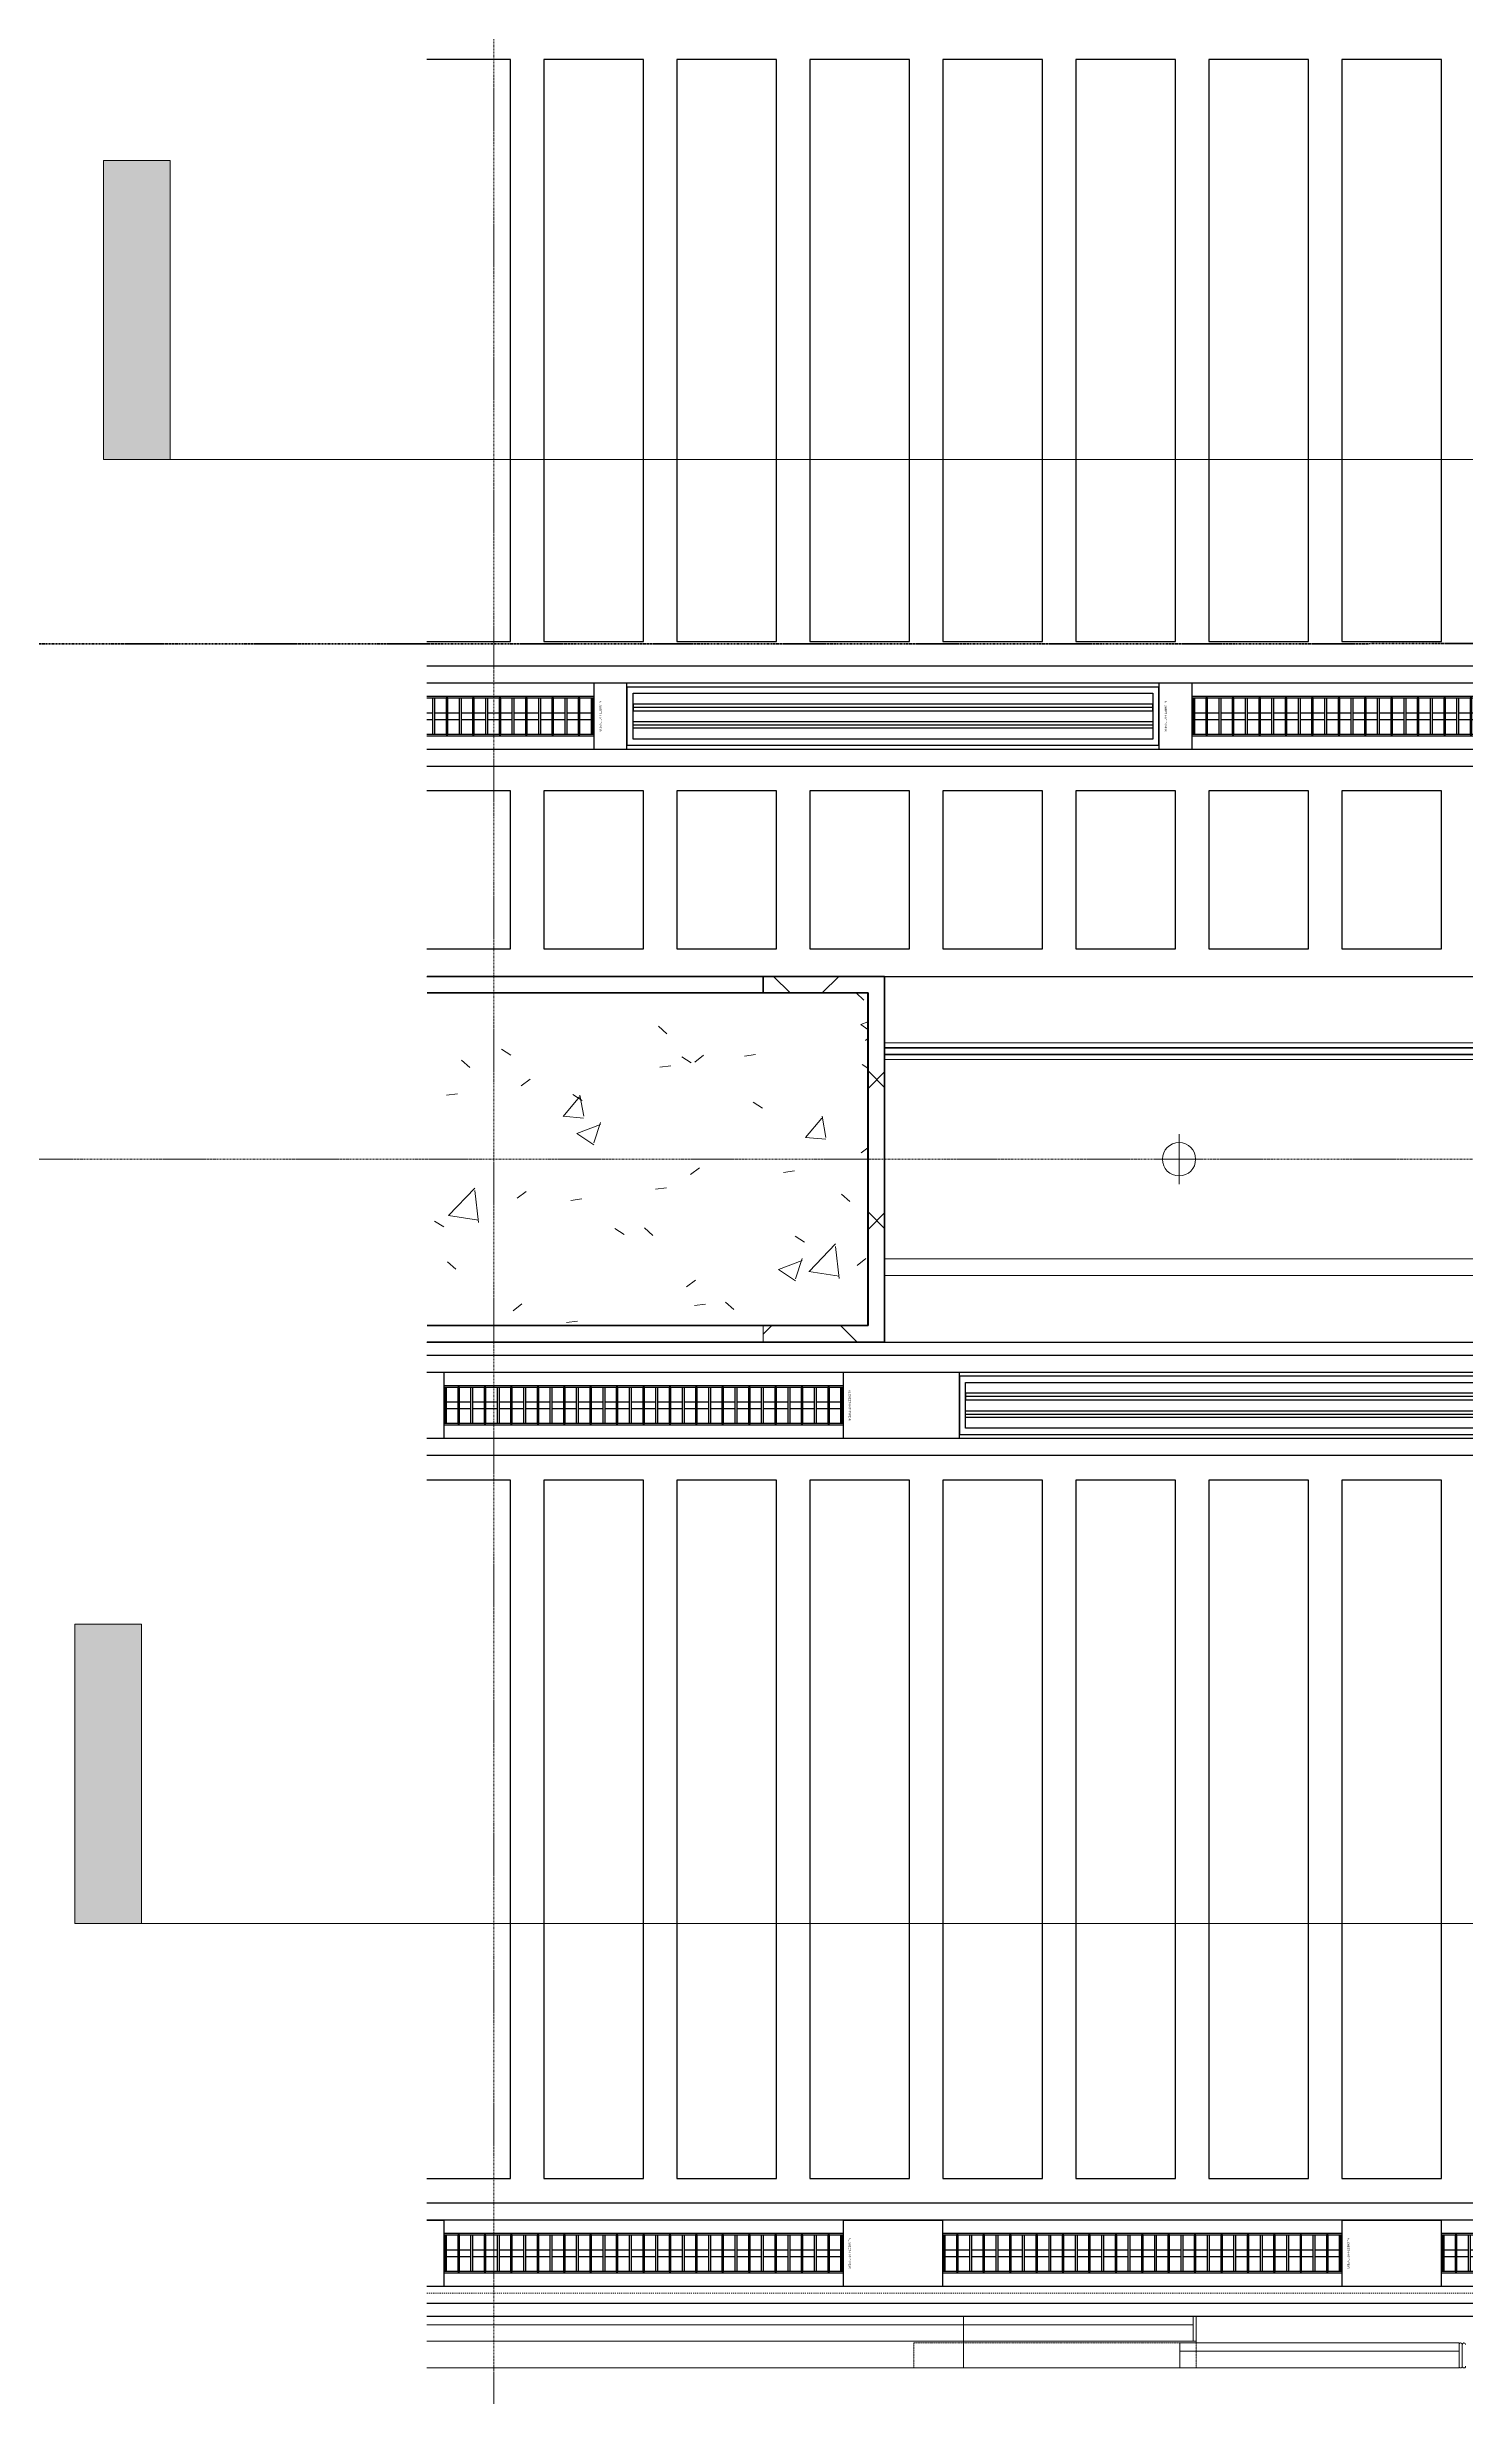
# Model space of a CAD drawing. Header units: millimetres. Extents: x -795739 to -715748, y -34378 to 22353.
# Drawn here: x -791627 to -787362, y -143 to 6924 of the extents above; entities that cross this region are included whole.
import ezdxf
from ezdxf.enums import TextEntityAlignment as Align
from ezdxf.xclip import XClip

# ---------------------------------------------------------------- set-up
doc = ezdxf.new("R2010")
doc.units = ezdxf.units.MM
doc.header["$XCLIPFRAME"] = 0
for name, pattern in [('DASH', [6.35, 3.175, -3.175]), ('DPA_Grid _ Level 100', [10, 5.5, -1.6, 1.3, -1.6]), ('DPA_Hidden 500', [1.4, 0.8, -0.6])]:
    doc.linetypes.add(name, pattern=pattern)
for name, color, linetype in [('000 - WIPEOUT', 250, 'Continuous'), ('001 - ASCESSORIES', 251, 'Continuous'), ('008 - LIGHTING', 1, 'Continuous'), ('A04_TUBE SERIES', 2, 'Continuous'), ('A11_ALU.SOLID SHEET', 2, 'Continuous')]:
    doc.layers.add(name, color=color, linetype=linetype)
for name, color, linetype, lineweight in [('A-ANNO-NOTE', 3, 'Continuous', 25), ('A-COLS', 5, 'Continuous', 70), ('A-COLS-E', 1, 'Continuous', 35), ('A-DETL-GENF', 2, 'Continuous', 9), ('A-GENM', 1, 'Continuous', 9), ('A-GENM-HDLN', 2, 'DPA_Hidden 500', 9), ('A-GLAZ-CURT', 2, 'Continuous', 9), ('A-WALL', 5, 'Continuous', 35), ('A-WALL-FNSH', 2, 'Continuous', 35), ('A-WALL-PATT', 1, 'Continuous', 9), ('E-LITE-EQPM', 2, 'Continuous', 9), ('G-ANNO-SECL', 3, 'Continuous', 9), ('I-WALL-E', 2, 'Continuous', 35), ('Q-SPCQ', 2, 'Continuous', 9), ('Q-SPCQ-HDLN', 2, 'DASH', 9), ('S-GRID', 251, 'Continuous', 9), ('WALL-E', 2, 'Continuous', 9)]:
    doc.layers.add(name, color=color, linetype=linetype, lineweight=lineweight)
pattern_1 = [(45, (0, 0), (-212.13203, 212.13203), []), (135, (0, 0), (-212.13203, -212.13203), [])]

# ---------------------------------------------------------------- blocks, each defined once
blk = doc.blocks.new('DPA_Speciality_PlatformScreenDoor - Length_135300-12767973-4282-01 ENLARGED LOWER PLATFORM LEVEL - REFLECTED CEILING PLAN - SHEET 3')
at = {"layer": 'A-GENM'}
for p, q in [((70837.5, -250), (70639.7, -250)), ((70639.7, -250), (70837.5, -250)), ((70732.5, -250), (70642.5, -250)), ((70642.5, -250), (70732.5, -250)), ((70742.5, -250), (70832.5, -250)), ((70832.5, -250), (70742.5, -250)), ((71390.3, -330), (71514.1, -330)), ((71400.9, -330), (71454, -330)), ((71450.4, -330), (71503.5, -330)), ((72990.3, -330), (73114.1, -330)), ((73000.9, -330), (73054, -330)), ((73050.4, -330), (73103.5, -330))]:
    blk.add_line(p, q, dxfattribs=at)
at = {"layer": 'A-GENM-HDLN'}
for p, q in [((71137.5, -175), (71137.5, -250)), ((71137.5, -175), (71987.5, -175)), ((71987.5, -250), (71987.5, -175)), ((71137.5, -250), (71987.5, -250))]:
    blk.add_line(p, q, dxfattribs=at)
at = {"layer": 'Q-SPCQ'}
for p, q in [((70337.5, -245), (70337.5, -180)), ((70337.5, -180), (70337.5, -245)), ((70337.5, -180), (70337.5, -245)), ((70337.5, -245), (70337.5, -180)), ((71187.5, -175), (70347.5, -175)), ((70347.5, -175), (71187.5, -175)), ((70347.5, -175), (70347.5, -225)), ((70347.5, -175), (70347.5, -225)), ((70347.5, -245), (70347.5, -180)), ((70347.5, -180), (70347.5, -245)), ((70377.5, -175), (71157.5, -175)), ((71157.5, -175), (70377.5, -175)), ((71157.5, -175), (70377.5, -175)), ((70377.5, -175), (71157.5, -175)), ((71137.5, -175), (71837.5, -175)), ((71187.5, -225), (71187.5, -175)), ((71187.5, -175), (71187.5, -225)), ((71837.5, -175), (71837.5, -330)), ((71837.5, -175), (73451.3, -175)), ((71837.5, -330), (71837.5, -175)), ((71837.5, -200), (71837.5, -175.9)), ((71837.5, -175.9), (71837.5, -200)), ((71837.5, -305), (71837.5, -200)), ((71837.5, -200), (71837.5, -305)), ((70347.5, -225), (71187.5, -225)), ((71187.5, -225), (70347.5, -225)), ((70347.5, -250), (70347.5, -225)), ((70347.5, -225), (70347.5, -250)), ((71187.5, -225), (70347.5, -225)), ((70347.5, -225), (70347.5, -250)), ((70347.5, -250), (70347.5, -225)), ((70347.5, -225), (71187.5, -225)), ((71187.5, -225), (70347.5, -225)), ((70347.5, -225), (71187.5, -225)), ((70347.5, -250), (71187.5, -250)), ((71187.5, -250), (70347.5, -250)), ((70347.5, -250), (71187.5, -250)), ((71187.5, -250), (70347.5, -250)), ((71157.5, -225), (70377.5, -225)), ((70377.5, -225), (71157.5, -225)), ((70377.5, -225), (71157.5, -225)), ((71157.5, -225), (70377.5, -225)), ((71137.5, -225), (70397.5, -225)), ((70397.5, -225), (71137.5, -225)), ((71137.5, -225), (70397.5, -225)), ((70397.5, -225), (71137.5, -225)), ((71137.5, -250), (70397.5, -250)), ((70397.5, -250), (71137.5, -250)), ((71137.5, -250), (70397.5, -250)), ((70397.5, -250), (71137.5, -250)), ((71137.5, -305), (71137.5, -250)), ((71137.5, -250), (71137.5, -330)), ((71147.5, -255), (71137.5, -255)), ((71137.5, -255), (71137.5, -330)), ((71137.5, -330), (71137.5, -255)), ((71137.5, -255), (71147.5, -255)), ((71147.5, -330), (71147.5, -255)), ((71147.5, -255), (71147.5, -330)), ((71837.5, -255), (71147.5, -255)), ((71147.5, -255), (71837.5, -255)), ((71147.5, -255), (71147.5, -305)), ((71147.5, -255), (71147.5, -305)), ((71187.5, -225), (71187.5, -250)), ((71187.5, -225), (71187.5, -250)), ((71187.5, -250), (71187.5, -225)), ((71187.5, -225), (71187.5, -250)), ((71197.5, -255), (71777.5, -255)), ((71777.5, -255), (71197.5, -255)), ((71787.5, -255), (71197.5, -255)), ((71197.5, -255), (71787.5, -255)), ((73451.3, -255), (71837.5, -255)), ((71837.5, -255), (73451.3, -255)), ((71837.5, -255), (71837.5, -305)), ((71837.5, -255), (71837.5, -305)), ((71837.5, -305), (71837.5, -255)), ((71837.5, -255), (71837.5, -305)), ((73451.3, -255), (71887.5, -255)), ((71887.5, -255), (73451.3, -255)), ((71897.5, -255), (73451.3, -255)), ((73451.3, -255), (71897.5, -255)), ((71137.5, -329.1), (71137.5, -305)), ((71137.5, -330), (71837.5, -330)), ((71137.5, -330), (71147.5, -330)), ((71147.5, -330), (71137.5, -330)), ((71837.5, -305), (71147.5, -305)), ((71147.5, -305), (71827.5, -305)), ((71147.5, -305), (71147.5, -330)), ((71147.5, -305), (71147.5, -330)), ((71147.5, -305), (71827.5, -305)), ((71827.5, -305), (71147.5, -305)), ((71147.5, -330), (71147.5, -305)), ((71147.5, -305), (71147.5, -330)), ((71837.5, -305), (71147.5, -305)), ((71147.5, -305), (71837.5, -305)), ((71827.5, -330), (71147.5, -330)), ((71147.5, -330), (71837.5, -330)), ((71147.5, -330), (71827.5, -330)), ((71827.5, -330), (71147.5, -330)), ((71777.5, -305), (71197.5, -305)), ((71197.5, -305), (71777.5, -305)), ((71777.5, -305), (71197.5, -305)), ((71197.5, -305), (71777.5, -305)), ((71787.5, -305), (71197.5, -305)), ((71197.5, -305), (71787.5, -305)), ((71197.5, -305), (71777.5, -305)), ((71777.5, -305), (71197.5, -305)), ((71777.5, -330), (71197.5, -330)), ((71197.5, -330), (71777.5, -330)), ((71777.5, -330), (71197.5, -330)), ((71197.5, -330), (71777.5, -330)), ((71827.5, -305), (71837.5, -305)), ((71837.5, -330), (71827.5, -330)), ((71837.5, -329.1), (71837.5, -305)), ((73451.3, -305), (71837.5, -305)), ((71837.5, -305), (71847.5, -305)), ((71837.5, -330), (71837.5, -305)), ((71837.5, -305), (71837.5, -330)), ((73451.3, -305), (71837.5, -305)), ((71837.5, -305), (73451.3, -305)), ((71837.5, -305), (71837.5, -329.1)), ((71837.5, -330), (71837.5, -305)), ((71837.5, -305), (71837.5, -330)), ((71837.5, -330), (73451.3, -330)), ((71847.5, -330), (71837.5, -330)), ((71837.5, -330), (73451.3, -330)), ((71847.5, -305), (73451.3, -305)), ((71847.5, -305), (73451.3, -305)), ((73451.3, -305), (71847.5, -305)), ((73451.3, -330), (71847.5, -330)), ((71847.5, -330), (73451.3, -330)), ((73451.3, -330), (71847.5, -330)), ((73451.3, -305), (71887.5, -305)), ((71887.5, -305), (73451.3, -305)), ((73451.3, -305), (71897.5, -305)), ((71897.5, -305), (73451.3, -305)), ((73451.3, -305), (71897.5, -305)), ((71897.5, -305), (73451.3, -305)), ((71897.5, -305), (73451.3, -305)), ((73451.3, -305), (71897.5, -305)), ((73451.3, -330), (71897.5, -330)), ((71897.5, -330), (73451.3, -330)), ((73451.3, -330), (71897.5, -330)), ((71897.5, -330), (73451.3, -330))]:
    blk.add_line(p, q, dxfattribs=at)
for centre, start, end in [((70332.5, -180), 0, 180), ((70332.5, -180), 60, 120), ((70332.5, -180), 360, 30), ((70342.5, -180), 0, 180), ((70342.5, -180), 150, 180), ((70342.5, -180), 60, 120), ((70342.5, -180), 0, 45), ((70332.5, -245), 180, 0), ((70332.5, -245), 240, 300), ((70332.5, -245), 330, 0), ((70342.5, -245), 180, 210), ((70342.5, -245), 180, 360), ((70342.5, -245), 240, 300), ((70342.5, -245), 330, 360)]:
    blk.add_arc(centre, 5, start, end, dxfattribs=at)
at = {"layer": 'Q-SPCQ-HDLN'}
for p, q in [((73451.3, -330), (3946, -330)), ((73451.3, -400), (3946, -400))]:
    blk.add_line(p, q, dxfattribs=at)
blk = doc.blocks.new('DPA_AN_Section Line - UP-Left-16619322-4282-01 ENLARGED LOWER PLATFORM LEVEL - REFLECTED CEILING PLAN - SHEET 3')
at = {"layer": 'A-ANNO-NOTE', "lineweight": 9}
blk.add_hatch(color=256, dxfattribs=at).paths.add_polyline_path([(177, -9), (175, -9), (175, 0), (177, 0)])
blk.add_line((7.5, 0), (177, 0), dxfattribs=at)
at = {"layer": 'A-ANNO-NOTE', "lineweight": 18}
for p, q in [((177, 0), (175, 0)), ((175, 0), (175, -9)), ((177, -9), (177, 0)), ((175, -9), (177, -9))]:
    blk.add_line(p, q, dxfattribs=at)
blk = doc.blocks.new('*U1241')
at = {"layer": 'S-GRID', "linetype": 'DPA_Grid _ Level 100'}
for p, q in [((-11400, -21374.7), (-11400, 16961.2)), ((57901.1, 0), (-15767.8, 0))]:
    blk.add_line(p, q, dxfattribs=at)
blk = doc.blocks.new('System Panel - DPA-AR_Metal Ceiling Rectangular Panel-13139266-4282-01 ENLARGED LOWER PLATFORM LEVEL - REFLECTED CEILING PLAN - SHEET 3')
at = {"layer": 'A-GLAZ-CURT'}
for p, q in [((-786982.4, 4129), (-789107.4, 4129)), ((-789107.4, 4129), (-786982.4, 4129)), ((-786982.4, 3929), (-786982.4, 4129)), ((-786982.4, 4129), (-786982.4, 3929)), ((-789107.3, 3929), (-786982.4, 3929)), ((-786982.4, 3929), (-789107.3, 3929))]:
    blk.add_line(p, q, dxfattribs=at)
blk = doc.blocks.new('System Panel - DPA-AR_Metal Ceiling Rectangular Panel-V19-4282-01 ENLARGED LOWER PLATFORM LEVEL - REFLECTED CEILING PLAN - SHEET 3')
at = {"layer": 'A-GLAZ-CURT'}
for p, q in [((-786982.4, 3229), (-789107.3, 3229)), ((-789107.3, 3229), (-786982.4, 3229)), ((-786982.4, 3029), (-786982.4, 3229)), ((-786982.4, 3229), (-786982.4, 3029)), ((-789107.4, 3029), (-786982.4, 3029)), ((-786982.4, 3029), (-789107.4, 3029))]:
    blk.add_line(p, q, dxfattribs=at)
blk = doc.blocks.new('System Panel - DPA-AR_Metal Ceiling Rectangular Panel-13139320-4282-01 ENLARGED LOWER PLATFORM LEVEL - REFLECTED CEILING PLAN - SHEET 3')
at = {"layer": 'A-GLAZ-CURT'}
for p, q in [((-786982.4, 3879), (-789107.3, 3879)), ((-789107.3, 3879), (-786982.4, 3879)), ((-786982.4, 3279), (-786982.4, 3879)), ((-786982.4, 3879), (-786982.4, 3279)), ((-789107.3, 3279), (-786982.4, 3279)), ((-786982.4, 3279), (-789107.3, 3279))]:
    blk.add_line(p, q, dxfattribs=at)
blk = doc.blocks.new('*U553')
at = {"layer": 'A-GLAZ-CURT'}
for name in ['System Panel - DPA-AR_Metal Ceiling Rectangular Panel-13139266-4282-01 ENLARGED LOWER PLATFORM LEVEL - REFLECTED CEILING PLAN - SHEET 3', 'System Panel - DPA-AR_Metal Ceiling Rectangular Panel-13139320-4282-01 ENLARGED LOWER PLATFORM LEVEL - REFLECTED CEILING PLAN - SHEET 3', 'System Panel - DPA-AR_Metal Ceiling Rectangular Panel-V19-4282-01 ENLARGED LOWER PLATFORM LEVEL - REFLECTED CEILING PLAN - SHEET 3']:
    blk.add_blockref(name, (778882.4, -3579), dxfattribs=at)
blk = doc.blocks.new('*U666')
at = {"color": 1}
blk.add_wipeout([(600, -60), (-600, -60), (-600, 60), (600, 60)], dxfattribs=at).dxf.layer = '000 - WIPEOUT'
at = {"layer": '001 - ASCESSORIES', "color": 0}
blk.add_lwpolyline([(600, -60), (-600, -60), (-600, 60), (600, 60)], close=True, dxfattribs=at)
at = {"layer": '001 - ASCESSORIES'}
for points in [[(-593.5, -55), (-598.5, -55), (-598.5, 55), (-593.5, 55)], [(595, -55), (-595, -55), (-595, 55), (595, 55)], [(-558.8, -55), (-553.8, -55), (-553.8, 55), (-558.8, 55)], [(-514, -55), (-519, -55), (-519, 55), (-514, 55)], [(-479.3, -55), (-474.3, -55), (-474.3, 55), (-479.3, 55)], [(-434.6, -55), (-439.6, -55), (-439.6, 55), (-434.6, 55)], [(-399.8, -55), (-394.8, -55), (-394.8, 55), (-399.8, 55)], [(-355.1, -55), (-360.1, -55), (-360.1, 55), (-355.1, 55)], [(-320.4, -55), (-315.4, -55), (-315.4, 55), (-320.4, 55)], [(-275.6, -55), (-280.6, -55), (-280.6, 55), (-275.6, 55)], [(-240.9, -55), (-235.9, -55), (-235.9, 55), (-240.9, 55)], [(-196.2, -55), (-201.2, -55), (-201.2, 55), (-196.2, 55)], [(-161.4, -55), (-156.4, -55), (-156.4, 55), (-161.4, 55)], [(-116.7, -55), (-121.7, -55), (-121.7, 55), (-116.7, 55)], [(-82, -55), (-77, -55), (-77, 55), (-82, 55)], [(-37.2, -55), (-42.2, -55), (-42.2, 55), (-37.2, 55)], [(-2.5, -55), (2.5, -55), (2.5, 55), (-2.5, 55)], [(42.2, -55), (37.2, -55), (37.2, 55), (42.2, 55)], [(77, -55), (82, -55), (82, 55), (77, 55)], [(121.7, -55), (116.7, -55), (116.7, 55), (121.7, 55)], [(156.4, -55), (161.4, -55), (161.4, 55), (156.4, 55)], [(201.2, -55), (196.2, -55), (196.2, 55), (201.2, 55)], [(235.9, -55), (240.9, -55), (240.9, 55), (235.9, 55)], [(280.6, -55), (275.6, -55), (275.6, 55), (280.6, 55)], [(315.4, -55), (320.4, -55), (320.4, 55), (315.4, 55)], [(360.1, -55), (355.1, -55), (355.1, 55), (360.1, 55)], [(394.8, -55), (399.8, -55), (399.8, 55), (394.8, 55)], [(439.6, -55), (434.6, -55), (434.6, 55), (439.6, 55)], [(474.3, -55), (479.3, -55), (479.3, 55), (474.3, 55)], [(519, -55), (514, -55), (514, 55), (519, 55)], [(553.8, -55), (558.8, -55), (558.8, 55), (553.8, 55)], [(598.5, -55), (593.5, -55), (593.5, 55), (598.5, 55)]]:
    blk.add_lwpolyline(points, close=True, dxfattribs=at)
for points in [[(-593.5, 10), (-558.8, 10)], [(-553.8, 10), (-519, 10)], [(-514, 10), (-479.3, 10)], [(-474.3, 10), (-439.6, 10)], [(-434.6, 10), (-399.8, 10)], [(-394.8, 10), (-360.1, 10)], [(-355.1, 10), (-320.4, 10)], [(-315.4, 10), (-280.6, 10)], [(-275.6, 10), (-240.9, 10)], [(-235.9, 10), (-201.2, 10)], [(-196.2, 10), (-161.4, 10)], [(-156.4, 10), (-121.7, 10)], [(-116.7, 10), (-82, 10)], [(-77, 10), (-42.2, 10)], [(-37.2, 10), (-2.5, 10)], [(2.5, 10), (37.2, 10)], [(42.2, 10), (77, 10)], [(82, 10), (116.7, 10)], [(121.7, 10), (156.4, 10)], [(161.4, 10), (196.2, 10)], [(201.2, 10), (235.9, 10)], [(240.9, 10), (275.6, 10)], [(280.6, 10), (315.4, 10)], [(320.4, 10), (355.1, 10)], [(360.1, 10), (394.8, 10)], [(399.8, 10), (434.6, 10)], [(439.6, 10), (474.3, 10)], [(479.3, 10), (514, 10)], [(519, 10), (553.8, 10)], [(558.8, 10), (593.5, 10)], [(-593.5, -10), (-558.8, -10)], [(-553.8, -10), (-519, -10)], [(-514, -10), (-479.3, -10)], [(-474.3, -10), (-439.6, -10)], [(-434.6, -10), (-399.8, -10)], [(-394.8, -10), (-360.1, -10)], [(-355.1, -10), (-320.4, -10)], [(-315.4, -10), (-280.6, -10)], [(-275.6, -10), (-240.9, -10)], [(-235.9, -10), (-201.2, -10)], [(-196.2, -10), (-161.4, -10)], [(-156.4, -10), (-121.7, -10)], [(-116.7, -10), (-82, -10)], [(-77, -10), (-42.2, -10)], [(-37.2, -10), (-2.5, -10)], [(2.5, -10), (37.2, -10)], [(42.2, -10), (77, -10)], [(82, -10), (116.7, -10)], [(121.7, -10), (156.4, -10)], [(161.4, -10), (196.2, -10)], [(201.2, -10), (235.9, -10)], [(240.9, -10), (275.6, -10)], [(280.6, -10), (315.4, -10)], [(320.4, -10), (355.1, -10)], [(360.1, -10), (394.8, -10)], [(399.8, -10), (434.6, -10)], [(439.6, -10), (474.3, -10)], [(479.3, -10), (514, -10)], [(519, -10), (553.8, -10)], [(558.8, -10), (593.5, -10)]]:
    blk.add_lwpolyline(points, dxfattribs=at)
blk = doc.blocks.new('*U668')
at = {"layer": '001 - ASCESSORIES', "color": 0, "linetype": 'ByBlock'}
blk.add_lwpolyline([(800, 87.5), (-800, 87.5), (-800, -87.5), (800, -87.5)], close=True, dxfattribs=at)
at = {"layer": '001 - ASCESSORIES', "linetype": 'ByBlock'}
for points in [[(-781.5, 69), (781.5, 69), (781.5, -69), (-781.5, -69)], [(781.5, 36.3), (-781.5, 36.3), (-781.5, 16.3), (781.5, 16.3)], [(-781.5, -16.3), (781.5, -16.3), (781.5, -36.3), (-781.5, -36.3)]]:
    blk.add_lwpolyline(points, close=True, dxfattribs=at)
for points in [[(781.5, 26.3), (-781.5, 26.3)], [(-781.5, -26.3), (781.5, -26.3)]]:
    blk.add_lwpolyline(points, dxfattribs=at)
blk = doc.blocks.new('*U678')
blk.add_attdef('EXTR.OVL-LENGTH_', (-25, -59.1), '', height=5)
blk.add_wipeout([(-25, 0), (25, 0), (25, 9187.5), (-25, 9187.5)]).dxf.layer = '000 - WIPEOUT'
at = {"layer": 'A04_TUBE SERIES', "color": 0}
blk.add_lwpolyline([(-25, 0), (25, 0), (25, 9187.5), (-25, 9187.5)], close=True, dxfattribs=at)
blk = doc.blocks.new('*U679')
blk.add_attdef('EXTR.OVL-LENGTH_', (-25, -59.1), '', height=5)
blk.add_wipeout([(-25, 0), (25, 0), (25, 9187.5), (-25, 9187.5)]).dxf.layer = '000 - WIPEOUT'
at = {"layer": 'A04_TUBE SERIES', "color": 0}
blk.add_lwpolyline([(-25, 0), (25, 0), (25, 9187.5), (-25, 9187.5)], close=True, dxfattribs=at)
blk = doc.blocks.new('*U919')
at = {"layer": 'A11_ALU.SOLID SHEET', "color": 0}
blk.add_lwpolyline([(350, -98.8), (350, 98.8), (0, 98.8), (0, -98.8)], close=True, dxfattribs=at)
at = {"layer": 'Defpoints', "color": 250}
blk.add_point((0, 0), dxfattribs=at)
blk.add_text('AL.SHEET-HAT-TYPE-R', height=6, rotation=270, dxfattribs=at).set_placement((15, 0), align=Align.BOTTOM_CENTER)
blk = doc.blocks.new('*U921')
blk.add_attdef('EXTR.OVL-LENGTH_', (-25, -59.1), '', height=5)
blk.add_wipeout([(-25, 0), (25, 0), (25, 67400), (-25, 67400)]).dxf.layer = '000 - WIPEOUT'
at = {"layer": 'A04_TUBE SERIES', "color": 0}
blk.add_lwpolyline([(-25, 0), (25, 0), (25, 67400), (-25, 67400)], close=True, dxfattribs=at)
blk = doc.blocks.new('*U922')
blk.add_attdef('EXTR.OVL-LENGTH_', (-25, -59.1), '', height=5)
blk.add_wipeout([(-25, 0), (25, 0), (25, 67400), (-25, 67400)]).dxf.layer = '000 - WIPEOUT'
at = {"layer": 'A04_TUBE SERIES', "color": 0}
blk.add_lwpolyline([(-25, 0), (25, 0), (25, 67400), (-25, 67400)], close=True, dxfattribs=at)
blk = doc.blocks.new('*U920')
at = {"layer": 'A11_ALU.SOLID SHEET', "color": 0}
blk.add_lwpolyline([(300, -98.8), (300, 98.8), (0, 98.8), (0, -98.8)], close=True, dxfattribs=at)
at = {"layer": 'Defpoints', "color": 250}
blk.add_point((0, 0), dxfattribs=at)
blk.add_text('AL.SHEET-HAT-TYPE-R', height=6, rotation=270, dxfattribs=at).set_placement((15, 0), align=Align.BOTTOM_CENTER)
blk = doc.blocks.new('*U923')
blk.add_attdef('EXTR.OVL-LENGTH_', (-25, -59.1), '', height=5)
blk.add_wipeout([(-25, 0), (25, 0), (25, 67400), (-25, 67400)]).dxf.layer = '000 - WIPEOUT'
at = {"layer": 'A04_TUBE SERIES', "color": 0}
blk.add_lwpolyline([(-25, 0), (25, 0), (25, 67400), (-25, 67400)], close=True, dxfattribs=at)
blk = doc.blocks.new('*U924')
blk.add_attdef('EXTR.OVL-LENGTH_', (-25, -59.1), '', height=5)
blk.add_wipeout([(-25, 0), (25, 0), (25, 67400), (-25, 67400)]).dxf.layer = '000 - WIPEOUT'
at = {"layer": 'A04_TUBE SERIES', "color": 0}
blk.add_lwpolyline([(-25, 0), (25, 0), (25, 67400), (-25, 67400)], close=True, dxfattribs=at)
blk = doc.blocks.new('*U930')
at = {"color": 3}
for points in [[(-1050, -27650), (1050, -27650), (1050, -27950), (-1050, -27950)], [(-1050, -28050), (1050, -28050), (1050, -28350), (-1050, -28350)], [(-1050, -28450), (1050, -28450), (1050, -28750), (-1050, -28750)], [(-1050, -28850), (1050, -28850), (1050, -29150), (-1050, -29150)], [(-1050, -29250), (1050, -29250), (1050, -29550), (-1050, -29550)], [(-1050, -29650), (1050, -29650), (1050, -29950), (-1050, -29950)], [(-1050, -30050), (1050, -30050), (1050, -30350), (-1050, -30350)], [(-1050, -30450), (1050, -30450), (1050, -30750), (-1050, -30750)]]:
    blk.add_wipeout(points, dxfattribs=at).dxf.layer = '000 - WIPEOUT'
at = {"layer": 'A11_ALU.SOLID SHEET', "color": 0, "linetype": 'ByBlock'}
for points in [[(-1050, -27950), (1050, -27950), (1050, -27650), (-1050, -27650)], [(-1050, -28350), (1050, -28350), (1050, -28050), (-1050, -28050)], [(-1050, -28750), (1050, -28750), (1050, -28450), (-1050, -28450)], [(-1050, -29150), (1050, -29150), (1050, -28850), (-1050, -28850)], [(-1050, -29550), (1050, -29550), (1050, -29250), (-1050, -29250)], [(-1050, -29950), (1050, -29950), (1050, -29650), (-1050, -29650)], [(-1050, -30350), (1050, -30350), (1050, -30050), (-1050, -30050)], [(-1050, -30750), (1050, -30750), (1050, -30450), (-1050, -30450)]]:
    blk.add_lwpolyline(points, close=True, dxfattribs=at)
blk = doc.blocks.new('*U941')
at = {"color": 3}
for points in [[(-875, 3550), (875, 3550), (875, 3250), (-875, 3250)], [(-875, 3150), (875, 3150), (875, 2850), (-875, 2850)], [(-875, 2750), (875, 2750), (875, 2450), (-875, 2450)], [(-875, 2350), (875, 2350), (875, 2050), (-875, 2050)], [(-875, 1950), (875, 1950), (875, 1650), (-875, 1650)], [(-875, 1550), (875, 1550), (875, 1250), (-875, 1250)], [(-875, 1150), (875, 1150), (875, 850), (-875, 850)], [(-875, 750), (875, 750), (875, 450), (-875, 450)], [(-875, 350), (875, 350), (875, 50), (-875, 50)], [(-875, -50), (875, -50), (875, -350), (-875, -350)], [(-875, -450), (875, -450), (875, -750), (-875, -750)], [(-875, -850), (875, -850), (875, -1150), (-875, -1150)], [(-875, -1250), (875, -1250), (875, -1550), (-875, -1550)], [(-875, -1650), (875, -1650), (875, -1950), (-875, -1950)], [(-875, -2050), (875, -2050), (875, -2350), (-875, -2350)], [(-875, -2450), (875, -2450), (875, -2750), (-875, -2750)], [(-875, -2850), (875, -2850), (875, -3150), (-875, -3150)], [(-875, -3250), (875, -3250), (875, -3550), (-875, -3550)]]:
    blk.add_wipeout(points, dxfattribs=at).dxf.layer = '000 - WIPEOUT'
at = {"layer": 'A11_ALU.SOLID SHEET', "color": 0, "linetype": 'ByBlock'}
for points in [[(-875, 3250), (875, 3250), (875, 3550), (-875, 3550)], [(-875, 2850), (875, 2850), (875, 3150), (-875, 3150)], [(-875, 2450), (875, 2450), (875, 2750), (-875, 2750)], [(-875, 2050), (875, 2050), (875, 2350), (-875, 2350)], [(-875, 1650), (875, 1650), (875, 1950), (-875, 1950)], [(-875, 1250), (875, 1250), (875, 1550), (-875, 1550)], [(-875, 850), (875, 850), (875, 1150), (-875, 1150)], [(-875, 450), (875, 450), (875, 750), (-875, 750)], [(-875, 50), (875, 50), (875, 350), (-875, 350)], [(-875, -350), (875, -350), (875, -50), (-875, -50)], [(-875, -750), (875, -750), (875, -450), (-875, -450)], [(-875, -1150), (875, -1150), (875, -850), (-875, -850)], [(-875, -1550), (875, -1550), (875, -1250), (-875, -1250)], [(-875, -1950), (875, -1950), (875, -1650), (-875, -1650)], [(-875, -2350), (875, -2350), (875, -2050), (-875, -2050)], [(-875, -2750), (875, -2750), (875, -2450), (-875, -2450)], [(-875, -3150), (875, -3150), (875, -2850), (-875, -2850)], [(-875, -3550), (875, -3550), (875, -3250), (-875, -3250)]]:
    blk.add_lwpolyline(points, close=True, dxfattribs=at)
blk = doc.blocks.new('*U945')
at = {"color": 3}
for points in [[(-237.5, 1550), (237.5, 1550), (237.5, 1250), (-237.5, 1250)], [(-237.5, 1150), (237.5, 1150), (237.5, 850), (-237.5, 850)], [(-237.5, 750), (237.5, 750), (237.5, 450), (-237.5, 450)], [(-237.5, 350), (237.5, 350), (237.5, 50), (-237.5, 50)], [(-237.5, -50), (237.5, -50), (237.5, -350), (-237.5, -350)], [(-237.5, -450), (237.5, -450), (237.5, -750), (-237.5, -750)], [(-237.5, -850), (237.5, -850), (237.5, -1150), (-237.5, -1150)], [(-237.5, -1250), (237.5, -1250), (237.5, -1550), (-237.5, -1550)]]:
    blk.add_wipeout(points, dxfattribs=at).dxf.layer = '000 - WIPEOUT'
at = {"layer": 'A11_ALU.SOLID SHEET', "color": 0, "linetype": 'ByBlock'}
for points in [[(-237.5, 1250), (237.5, 1250), (237.5, 1550), (-237.5, 1550)], [(-237.5, 850), (237.5, 850), (237.5, 1150), (-237.5, 1150)], [(-237.5, 450), (237.5, 450), (237.5, 750), (-237.5, 750)], [(-237.5, 50), (237.5, 50), (237.5, 350), (-237.5, 350)], [(-237.5, -350), (237.5, -350), (237.5, -50), (-237.5, -50)], [(-237.5, -750), (237.5, -750), (237.5, -450), (-237.5, -450)], [(-237.5, -1150), (237.5, -1150), (237.5, -850), (-237.5, -850)], [(-237.5, -1550), (237.5, -1550), (237.5, -1250), (-237.5, -1250)]]:
    blk.add_lwpolyline(points, close=True, dxfattribs=at)
blk = doc.blocks.new('*U933')
at = {"layer": 'A11_ALU.SOLID SHEET', "color": 0}
blk.add_lwpolyline([(100, -98.8), (100, 98.8), (0, 98.8), (0, -98.8)], close=True, dxfattribs=at)
at = {"layer": 'Defpoints', "color": 250}
blk.add_point((0, 0), dxfattribs=at)
blk.add_text('AL.SHEET-HAT-TYPE-R', height=6, rotation=270, dxfattribs=at).set_placement((15, 0), align=Align.BOTTOM_CENTER)
blk = doc.blocks.new('*U1025')
blk.add_lwpolyline([(-38349, 4315), (-38349, 2757.5), (-41450, 2757.5), (-41450, 4315), (-49246.8, 4315), (-49246.8, 550), (-30509.1, 550), (-30509.1, 4315), (-38349, 4315)])
blk.add_lwpolyline([(-107450, -550), (27650, -550), (27650, -3480), (-107450, -3480)], close=True)
at = {"layer": '008 - LIGHTING'}
for p in [(-44400, 1332.5), (-43400, -740), (-43400, -740), (-43400, -740)]:
    blk.add_blockref('*U668', p, dxfattribs=at)
at = {"layer": 'A11_ALU.SOLID SHEET', "color": 1}
for name, p in [('*U933', (-45300, 1332.5)), ('*U933', (-43600, 1332.5)), ('*U919', (-46100, -740)), ('*U919', (-44550, -740)), ('*U920', (-46050, -3290)), ('*U920', (-44550, -3290)), ('*U920', (-43050, -3290))]:
    blk.add_blockref(name, p, dxfattribs=at)
at = {"layer": '008 - LIGHTING'}
for p in [(-45900, 1332.5), (-42900, 1332.5), (-45150, -740), (-45150, -3290), (-43650, -3290), (-42150, -3290)]:
    blk.add_blockref('*U666', p, dxfattribs=at)
at = {"layer": 'A04_TUBE SERIES', "linetype": 'ByBlock', "rotation": 270}
for name, p in [('*U678', (-49147, 1457.5)), ('*U679', (-49147, 1207.5)), ('*U922', (-107350, -615)), ('*U921', (-107350, -865)), ('*U923', (-107350, -3165)), ('*U924', (-107350, -3415))]:
    blk.add_blockref(name, p, dxfattribs=at)
at = {"layer": 'A11_ALU.SOLID SHEET', "linetype": 'ByBlock', "rotation": 90}
for name, p in [('*U941', (-45100, 2432.5)), ('*U945', (-44300, 870)), ('*U930', (-73500, -2015))]:
    blk.add_blockref(name, p, dxfattribs=at)
at = {"layer": '008 - LIGHTING'}
for p in [(-45150, -740), (-45150, -3290), (-43650, -3290), (-42150, -3290)]:
    blk.add_blockref('*U666', p, dxfattribs=at)
for p in [(-45150, -740), (-45150, -3290), (-43650, -3290), (-42150, -3290)]:
    blk.add_blockref('*U666', p, dxfattribs=at)
blk = doc.blocks.new('DPA_Speciality_PlatformScreenDoor - Length_135300-12767973-4180-01 LOWER PLATFORM LEVEL - REFLECTED CEILING PLAN')
at = {"layer": 'A-GENM'}
for p, q in [((70732.5, -250), (70642.5, -250)), ((70642.5, -250), (70732.5, -250)), ((70837.5, -250), (70647.4, -250)), ((70647.4, -250), (70837.5, -250)), ((70742.5, -250), (70832.5, -250)), ((70832.5, -250), (70742.5, -250)), ((71390.3, -330), (71514.1, -330)), ((71400.9, -330), (71454, -330)), ((71450.4, -330), (71503.5, -330)), ((72990.3, -330), (73114.1, -330)), ((73000.9, -330), (73054, -330)), ((73050.4, -330), (73103.5, -330))]:
    blk.add_line(p, q, dxfattribs=at)
at = {"layer": 'A-GENM-HDLN'}
for p, q in [((71137.5, -175), (71137.5, -250)), ((71137.5, -175), (71987.5, -175)), ((71987.5, -250), (71987.5, -175)), ((71137.5, -250), (71987.5, -250))]:
    blk.add_line(p, q, dxfattribs=at)
at = {"layer": 'Q-SPCQ'}
for p, q in [((70337.5, -245), (70337.5, -180)), ((70337.5, -180), (70337.5, -245)), ((70337.5, -180), (70337.5, -245)), ((70337.5, -245), (70337.5, -180)), ((71187.5, -175), (70347.5, -175)), ((70347.5, -175), (71187.5, -175)), ((70347.5, -175), (70347.5, -225)), ((70347.5, -175), (70347.5, -225)), ((70347.5, -245), (70347.5, -180)), ((70347.5, -180), (70347.5, -245)), ((70377.5, -175), (71157.5, -175)), ((71157.5, -175), (70377.5, -175)), ((71157.5, -175), (70377.5, -175)), ((70377.5, -175), (71157.5, -175)), ((71137.5, -175), (71837.5, -175)), ((71187.5, -225), (71187.5, -175)), ((71187.5, -175), (71187.5, -225)), ((71837.5, -175), (71837.5, -330)), ((71837.5, -175), (74212.5, -175)), ((71837.5, -330), (71837.5, -175)), ((71837.5, -200), (71837.5, -187.5)), ((71837.5, -187.5), (71837.5, -200)), ((71837.5, -305), (71837.5, -200)), ((71837.5, -200), (71837.5, -305)), ((70347.5, -225), (71187.5, -225)), ((71187.5, -225), (70347.5, -225)), ((70347.5, -250), (70347.5, -225)), ((70347.5, -225), (70347.5, -250)), ((71187.5, -225), (70347.5, -225)), ((70347.5, -225), (70347.5, -250)), ((70347.5, -250), (70347.5, -225)), ((70347.5, -225), (71187.5, -225)), ((71187.5, -225), (70347.5, -225)), ((70347.5, -225), (71187.5, -225)), ((70347.5, -250), (71187.5, -250)), ((71187.5, -250), (70347.5, -250)), ((70347.5, -250), (71187.5, -250)), ((71187.5, -250), (70347.5, -250)), ((71157.5, -225), (70377.5, -225)), ((70377.5, -225), (71157.5, -225)), ((70377.5, -225), (71157.5, -225)), ((71157.5, -225), (70377.5, -225)), ((71137.5, -225), (70397.5, -225)), ((70397.5, -225), (71137.5, -225)), ((71137.5, -225), (70397.5, -225)), ((70397.5, -225), (71137.5, -225)), ((71137.5, -250), (70397.5, -250)), ((70397.5, -250), (71137.5, -250)), ((71137.5, -250), (70397.5, -250)), ((70397.5, -250), (71137.5, -250)), ((71137.5, -305), (71137.5, -250)), ((71137.5, -250), (71137.5, -330)), ((71147.5, -255), (71137.5, -255)), ((71137.5, -255), (71137.5, -330)), ((71137.5, -330), (71137.5, -255)), ((71137.5, -255), (71147.5, -255)), ((71147.5, -330), (71147.5, -255)), ((71147.5, -255), (71147.5, -330)), ((71837.5, -255), (71147.5, -255)), ((71147.5, -255), (71837.5, -255)), ((71147.5, -255), (71147.5, -305)), ((71147.5, -255), (71147.5, -305)), ((71187.5, -225), (71187.5, -250)), ((71187.5, -225), (71187.5, -250)), ((71187.5, -250), (71187.5, -225)), ((71187.5, -225), (71187.5, -250)), ((71197.5, -255), (71777.5, -255)), ((71777.5, -255), (71197.5, -255)), ((71787.5, -255), (71197.5, -255)), ((71197.5, -255), (71787.5, -255)), ((74212.5, -255), (71837.5, -255)), ((71837.5, -255), (71837.5, -305)), ((71837.5, -255), (71837.5, -305)), ((71837.5, -305), (71837.5, -255)), ((71837.5, -255), (71837.5, -305)), ((71838.3, -255), (74212.5, -255)), ((74162.5, -255), (71887.5, -255)), ((71887.5, -255), (74162.5, -255)), ((71897.5, -255), (74152.5, -255)), ((74152.5, -255), (71897.5, -255)), ((71137.5, -317.5), (71137.5, -305)), ((71137.5, -330), (71837.5, -330)), ((71137.5, -330), (71147.5, -330)), ((71147.5, -330), (71137.5, -330)), ((71837.5, -305), (71147.5, -305)), ((71147.5, -305), (71827.5, -305)), ((71147.5, -305), (71147.5, -330)), ((71147.5, -305), (71147.5, -330)), ((71147.5, -305), (71827.5, -305)), ((71827.5, -305), (71147.5, -305)), ((71147.5, -330), (71147.5, -305)), ((71147.5, -305), (71147.5, -330)), ((71837.5, -305), (71147.5, -305)), ((71147.5, -305), (71837.5, -305)), ((71827.5, -330), (71147.5, -330)), ((71147.5, -330), (71837.5, -330)), ((71147.5, -330), (71827.5, -330)), ((71827.5, -330), (71147.5, -330)), ((71777.5, -305), (71197.5, -305)), ((71197.5, -305), (71777.5, -305)), ((71777.5, -305), (71197.5, -305)), ((71197.5, -305), (71777.5, -305)), ((71787.5, -305), (71197.5, -305)), ((71197.5, -305), (71787.5, -305)), ((71197.5, -305), (71777.5, -305)), ((71777.5, -305), (71197.5, -305)), ((71777.5, -330), (71197.5, -330)), ((71197.5, -330), (71777.5, -330)), ((71777.5, -330), (71197.5, -330)), ((71197.5, -330), (71777.5, -330)), ((71827.5, -305), (71837.5, -305)), ((71837.5, -330), (71827.5, -330)), ((71837.5, -317.5), (71837.5, -305)), ((74212.5, -305), (71837.5, -305)), ((71837.5, -330), (71837.5, -305)), ((71837.5, -305), (71837.5, -330)), ((71837.5, -305), (74212.5, -305)), ((71837.5, -305), (71837.5, -317.5)), ((71837.5, -330), (71837.5, -305)), ((71837.5, -305), (71837.5, -330)), ((71837.5, -330), (74212.5, -330)), ((71838.3, -305), (71847.5, -305)), ((74212.5, -305), (71838.3, -305)), ((71838.3, -330), (74212.5, -330)), ((71847.5, -330), (71838.3, -330)), ((71847.5, -305), (74202.5, -305)), ((71847.5, -305), (74202.5, -305)), ((74202.5, -305), (71847.5, -305)), ((74202.5, -330), (71847.5, -330)), ((71847.5, -330), (74202.5, -330)), ((74202.5, -330), (71847.5, -330)), ((74162.5, -305), (71887.5, -305)), ((71887.5, -305), (74162.5, -305)), ((74152.5, -305), (71897.5, -305)), ((71897.5, -305), (74152.5, -305)), ((74152.5, -305), (71897.5, -305)), ((71897.5, -305), (74152.5, -305)), ((71897.5, -305), (74152.5, -305)), ((74152.5, -305), (71897.5, -305)), ((74152.5, -330), (71897.5, -330)), ((71897.5, -330), (74152.5, -330)), ((74152.5, -330), (71897.5, -330)), ((71897.5, -330), (74152.5, -330))]:
    blk.add_line(p, q, dxfattribs=at)
for centre, start, end in [((70332.5, -180), 360, 180), ((70332.5, -180), 0, 180), ((70342.5, -180), 0, 180), ((70342.5, -180), 0, 180), ((70332.5, -245), 180, 360), ((70332.5, -245), 180, 0), ((70342.5, -245), 180, 360), ((70342.5, -245), 180, 360)]:
    blk.add_arc(centre, 5, start, end, dxfattribs=at)
at = {"layer": 'Q-SPCQ-HDLN'}
for p, q in [((135200, -330), (-100, -330)), ((135200, -400), (-100, -400))]:
    blk.add_line(p, q, dxfattribs=at)
blk = doc.blocks.new('LGF_DL_SAA_LowPower_DL1a - LGF_DL_SAA_LowPower_DL1a-8832329-4180-01 LOWER PLATFORM LEVEL - REFLECTED CEILING PLAN')
at = {"layer": 'A-DETL-GENF'}
for p, q in [((0, 75), (0, -75)), ((72.5, 0), (-72.5, 0))]:
    blk.add_line(p, q, dxfattribs=at)
blk.add_circle((0, 0), 50, dxfattribs=at)
blk = doc.blocks.new('C-1-PP19-AR-4180-01-B_20250908-040939_EXDOWNLIGHT')
at = {"layer": 'E-LITE-EQPM', "extrusion": (0, 0, -1), "rotation": 180}
blk.add_blockref('LGF_DL_SAA_LowPower_DL1a - LGF_DL_SAA_LowPower_DL1a-8832329-4180-01 LOWER PLATFORM LEVEL - REFLECTED CEILING PLAN', (43539.5, 0), dxfattribs=at)
at = {"layer": 'Q-SPCQ', "rotation": 180}
blk.add_blockref('DPA_Speciality_PlatformScreenDoor - Length_135300-12767973-4180-01 LOWER PLATFORM LEVEL - REFLECTED CEILING PLAN', (27650, -3810), dxfattribs=at)

msp = doc.modelspace()

# ---------------------------------------------------------------- block references
ref = msp.add_blockref('*U1025', (-744682.4, 3579))
XClip(ref).set_block_clipping_path([(-45801.3280238605, -9620.0077451947), (23704.0078937773, 10334.9999958097)])

# ---------------------------------------------------------------- next in the draw order: hatches: boundary and pattern name
at = {"layer": 'A-COLS-E', "lineweight": 9}
h = msp.add_hatch(dxfattribs=at)
h.set_pattern_fill('FP_1', color=256, style=0, pattern_type=2)
h.set_pattern_definition([(50, (0, 0), (728.7365, -63.7558), [76.2, -838.2]), (355, (0, 0), (-140.9716, 764.2276), [60.96, -670.56]), (100.451, (60.7, -5.3), (587.77, 700.46675), [64.76, -712.36]), (46.184, (0, 203.2), (1084.3162, -168.171), [114.3, -1257.3]), (96.636, (90.4, 189.2), (949.6099, 989.7098), [97.14, -1068.54]), (351.184, (0, 203.2), (949.6206, 989.7012), [91.44, -1005.84]), (21, (101.6, 152.4), (606.45787, -409.06057), [76.2, -838.2]), (326, (101.6, 152.4), (247.20834, 736.7529), [60.96, -670.56]), (71.451, (152.14, 118.3), (853.66825, 327.6855), [64.76, -712.36]), (37.5, (0, 0), (12.35469, 338.22012), [33.528, -628.904, 33.528, -647.192, -673.1]), (37.5, (0, 0), (12.35469, 338.22012), [-1343.152, 33.528, -639.572]), (7.5, (0, 0), (267.27887, 400.72213), [33.528, -354.584, 33.528, -613.664, -256.54]), (7.5, (0, 0), (267.27887, 400.72213), [-1035.304, 33.528, -223.012]), (327.5, (-226.57, 0), (542.36333, -22.91534), [33.528, -220.472, 33.528, -758.952, -1051.56]), (327.5, (-226.57, 0), (542.36333, -22.91534), [-1046.48, 33.528, -1018.032]), (317.5, (-328.17, 0), (592.51696, 101.7071), [33.528, -296.672, 33.528, -492.76, -746.76]), (317.5, (-328.17, 0), (592.51696, 101.7071), [-856.488, 33.528, -713.232])])
h.paths.add_polyline_path([(-789157.4, 3079), (-789157.4, 4079), (-790483.7, 4079), (-790483.7, 3079)])
at = {"layer": 'A-WALL-PATT', "lineweight": 9}
h = msp.add_hatch(dxfattribs=at)
h.set_pattern_fill('FP_3', color=256, style=0, pattern_type=2)
h.set_pattern_definition(pattern_1)
h.paths.add_polyline_path([(-789472.3, 4079), (-789157.3, 4079), (-789157.3, 4129), (-789472.3, 4129)])
h = msp.add_hatch(dxfattribs=at)
h.set_pattern_fill('FP_3', color=256, style=0, pattern_type=2)
h.set_pattern_definition(pattern_1)
h.paths.add_polyline_path([(-789157.3, 3079), (-789107.3, 3079), (-789107.3, 4129), (-789157.3, 4129), (-789157.3, 3755.8)])
h = msp.add_hatch(dxfattribs=at)
h.set_pattern_fill('FP_3', color=256, style=0, pattern_type=2)
h.set_pattern_definition(pattern_1)
h.paths.add_polyline_path([(-789107.3, 3029), (-789107.3, 3079), (-789472.3, 3079), (-789472.3, 3029)])

# ---------------------------------------------------------------- next in the draw order: linework, layer by layer
at = {"layer": 'A-COLS'}
for p, q in [((-790483.7, 4079), (-789157.4, 4079)), ((-789157.4, 4079), (-789157.4, 3079)), ((-789157.4, 3079), (-790483.7, 3079))]:
    msp.add_line(p, q, dxfattribs=at)
at = {"layer": 'A-WALL', "lineweight": 9}
for p, q in [((-789472.3, 3029), (-789472.3, 3079)), ((-789472.3, 3079), (-789472.3, 3029))]:
    msp.add_line(p, q, dxfattribs=at)
at = {"layer": 'A-WALL-FNSH', "color": 250}
for p, q in [((-790483.7, 4129), (-789472.3, 4129)), ((-789472.3, 4129), (-789157.3, 4129)), ((-789472.3, 4079), (-789472.3, 4129)), ((-789472.3, 4129), (-789472.3, 4079)), ((-789157.3, 4129), (-789107.3, 4129)), ((-789107.3, 4129), (-789107.3, 3079)), ((-789472.3, 4079), (-790483.7, 4079)), ((-789157.3, 4079), (-789472.3, 4079)), ((-789157.3, 3079), (-789157.3, 4079)), ((-790483.7, 3079), (-789472.3, 3079)), ((-789472.3, 3079), (-789157.3, 3079)), ((-789107.3, 3079), (-789107.3, 3029)), ((-789472.3, 3029), (-790483.7, 3029)), ((-789107.3, 3029), (-789472.3, 3029))]:
    msp.add_line(p, q, dxfattribs=at)
at = {"layer": 'G-ANNO-SECL', "linetype": 'DPA_Grid _ Level 100', "lineweight": 50}
msp.add_line((-793911.1, 5128.6), (-721435.3, 5139.9), dxfattribs=at)
at = {"layer": 'I-WALL-E'}
for p, q in [((-789107.3, 3914), (-784592.4, 3914)), ((-784592.4, 3914), (-789107.3, 3914)), ((-789107.3, 3894), (-789107.3, 3914)), ((-789107.3, 3894), (-784592.4, 3894)), ((-784592.4, 3894), (-789107.3, 3894))]:
    msp.add_line(p, q, dxfattribs=at)
at = {"layer": 'WALL-E'}
for p, q in [((-789472.3, 4129), (-790483.7, 4129)), ((-789472.3, 4079), (-789472.3, 4129)), ((-790483.7, 4079), (-789472.3, 4079)), ((-789472.3, 3079), (-790483.7, 3079)), ((-790483.7, 3029), (-789472.3, 3029))]:
    msp.add_line(p, q, dxfattribs=at)

# ---------------------------------------------------------------- next in the draw order: block references
for name in ['*U1241', '*U553']:
    msp.add_blockref(name, (-778882.4, 3579))
ref = msp.add_blockref('C-1-PP19-AR-4180-01-B_20250908-040939_EXDOWNLIGHT', (-744682.4, 3579))
XClip(ref).set_block_clipping_path([(-45801.3280238605, -9620.0077451947), (23704.0078937773, 10334.9999958097)])
at = {"layer": 'A-ANNO-NOTE', "xscale": 100, "yscale": 100, "zscale": 100, "rotation": 180}
for p in [(-773756.2, 5683), (-773842.8, 1280.3)]:
    msp.add_blockref('DPA_AN_Section Line - UP-Left-16619322-4282-01 ENLARGED LOWER PLATFORM LEVEL - REFLECTED CEILING PLAN - SHEET 3', p, dxfattribs=at)
at = {"layer": 'Q-SPCQ', "rotation": 180}
msp.add_blockref('DPA_Speciality_PlatformScreenDoor - Length_135300-12767973-4282-01 ENLARGED LOWER PLATFORM LEVEL - REFLECTED CEILING PLAN - SHEET 3', (-717032.4, -231), dxfattribs=at)

doc.saveas('drawing.dxf')
